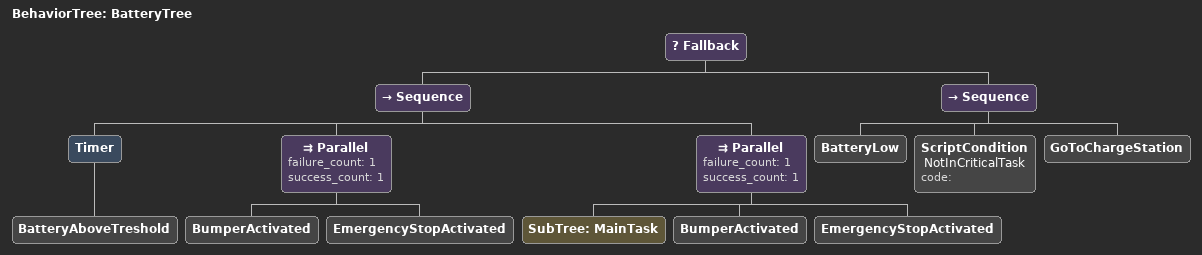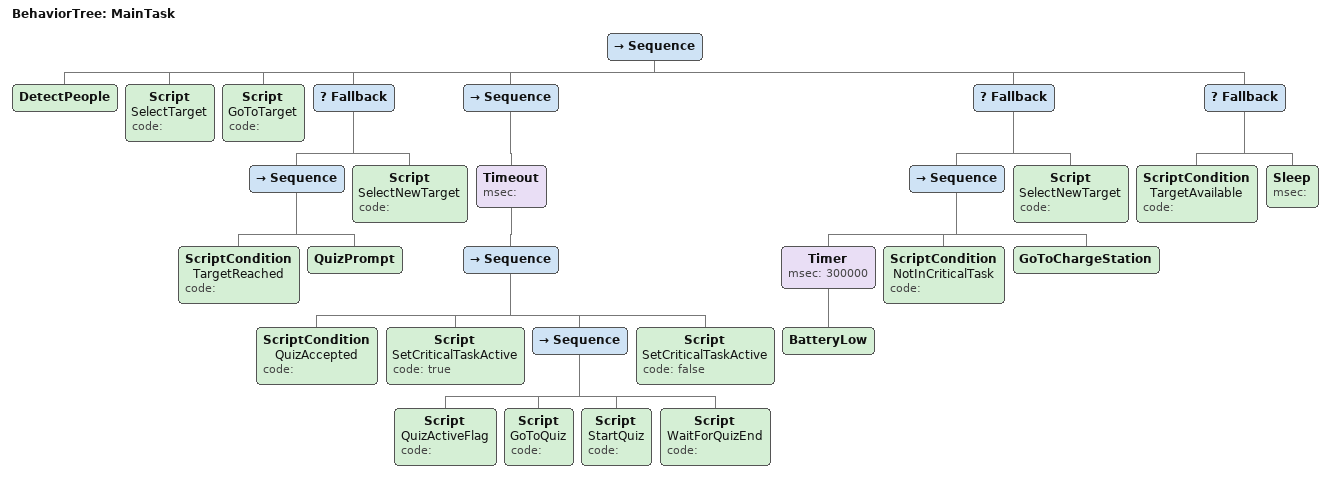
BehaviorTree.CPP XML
<root BTCPP_format="4" main_tree_to_execute="BatteryTree">
  <BehaviorTree ID="BatteryTree">
    <Fallback>
      <Sequence>
        <Timer>
          <BatteryAboveTreshold/>
        </Timer>

        <!-- Safety checks: If either Bumper or Emergency Stop is activated, stop execution -->
        <Parallel failure_count="1" success_count="1">
          <BumperActivated/>
          <EmergencyStopActivated/>
        </Parallel>

        <!-- Main task execution with continuous safety monitoring -->
        <Parallel failure_count="1" success_count="1">
          <SubTree ID="MainTask"/>
          <BumperActivated/>
          <EmergencyStopActivated/>
        </Parallel>
      </Sequence>

      <!-- If battery is low and no critical task is running, go charge -->
      <Sequence>
        <BatteryLow/>
        <ScriptCondition name="NotInCriticalTask" code=""/>
        <GoToChargeStation/>
      </Sequence>
    </Fallback>
  </BehaviorTree>

  <!-- Main Task Behavior -->
  <BehaviorTree ID="MainTask">
    <Sequence>
      <DetectPeople/>
      <Script name="SelectTarget" code=""/>
      <Script name="GoToTarget" code=""/>

      <Fallback>
        <Sequence>
          <ScriptCondition name="TargetReached" code=""/>
          <QuizPrompt/>
        </Sequence>
        <Script name="SelectNewTarget" code=""/>
      </Fallback>

      <Sequence>
        <Timeout msec="">
          <Sequence>
            <ScriptCondition name="QuizAccepted" code=""/>
            <Script name="SetCriticalTaskActive" code="true"/>
            <Sequence>
              <Script name="QuizActiveFlag" code=""/>
              <Script name="GoToQuiz" code=""/>
              <Script name="StartQuiz" code=""/>
              <Script name="WaitForQuizEnd" code=""/>
            </Sequence>
            <Script name="SetCriticalTaskActive" code="false"/>
          </Sequence>
        </Timeout>
      </Sequence>

      <!-- Battery check every 5 minutes (300,000 milliseconds) -->
      <Fallback>
        <Sequence>
          <Timer msec="300000">  <!-- Check battery every 5 min -->
            <BatteryLow/>
          </Timer>
          <ScriptCondition name="NotInCriticalTask" code=""/>
          <GoToChargeStation/>
        </Sequence>
        <Script name="SelectNewTarget" code=""/>
      </Fallback>

      <Fallback>
        <ScriptCondition name="TargetAvailable" code=""/>
        <Sleep msec=""/>
      </Fallback>
    </Sequence>
  </BehaviorTree>

</root>
